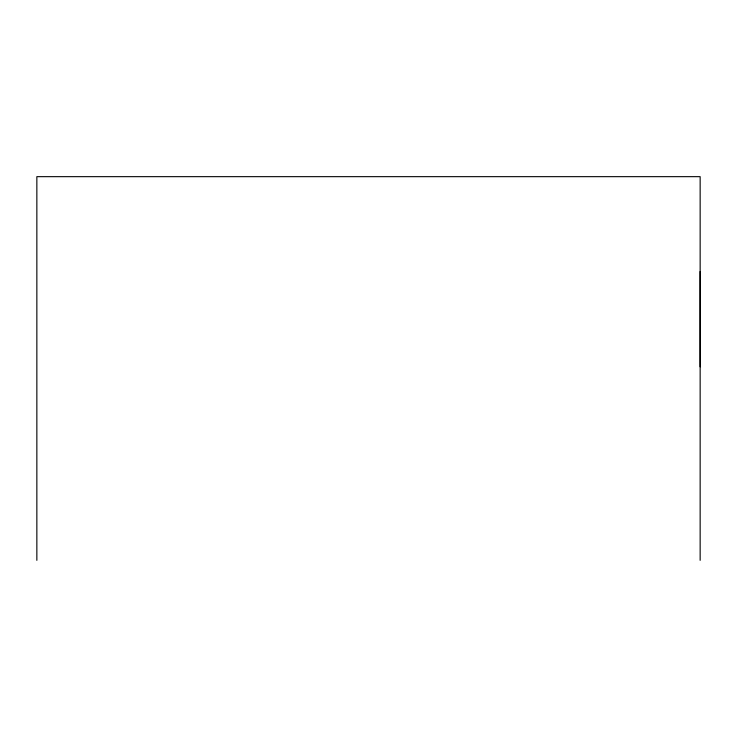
<?xml version="1.0" encoding="UTF-8"?>
<svg xmlns="http://www.w3.org/2000/svg" width="737" height="737" viewBox="0 0 737 737"><rect width="100%" height="100%" fill="white"/><g stroke="black" fill="none" stroke-linecap="round" stroke-linejoin="round"><path stroke-width="1.11" d="M700.15 366.823L700.15 271.502M700.15 560.341L700.15 176.659L36.85 176.659L36.85 560.341"/></g></svg>
